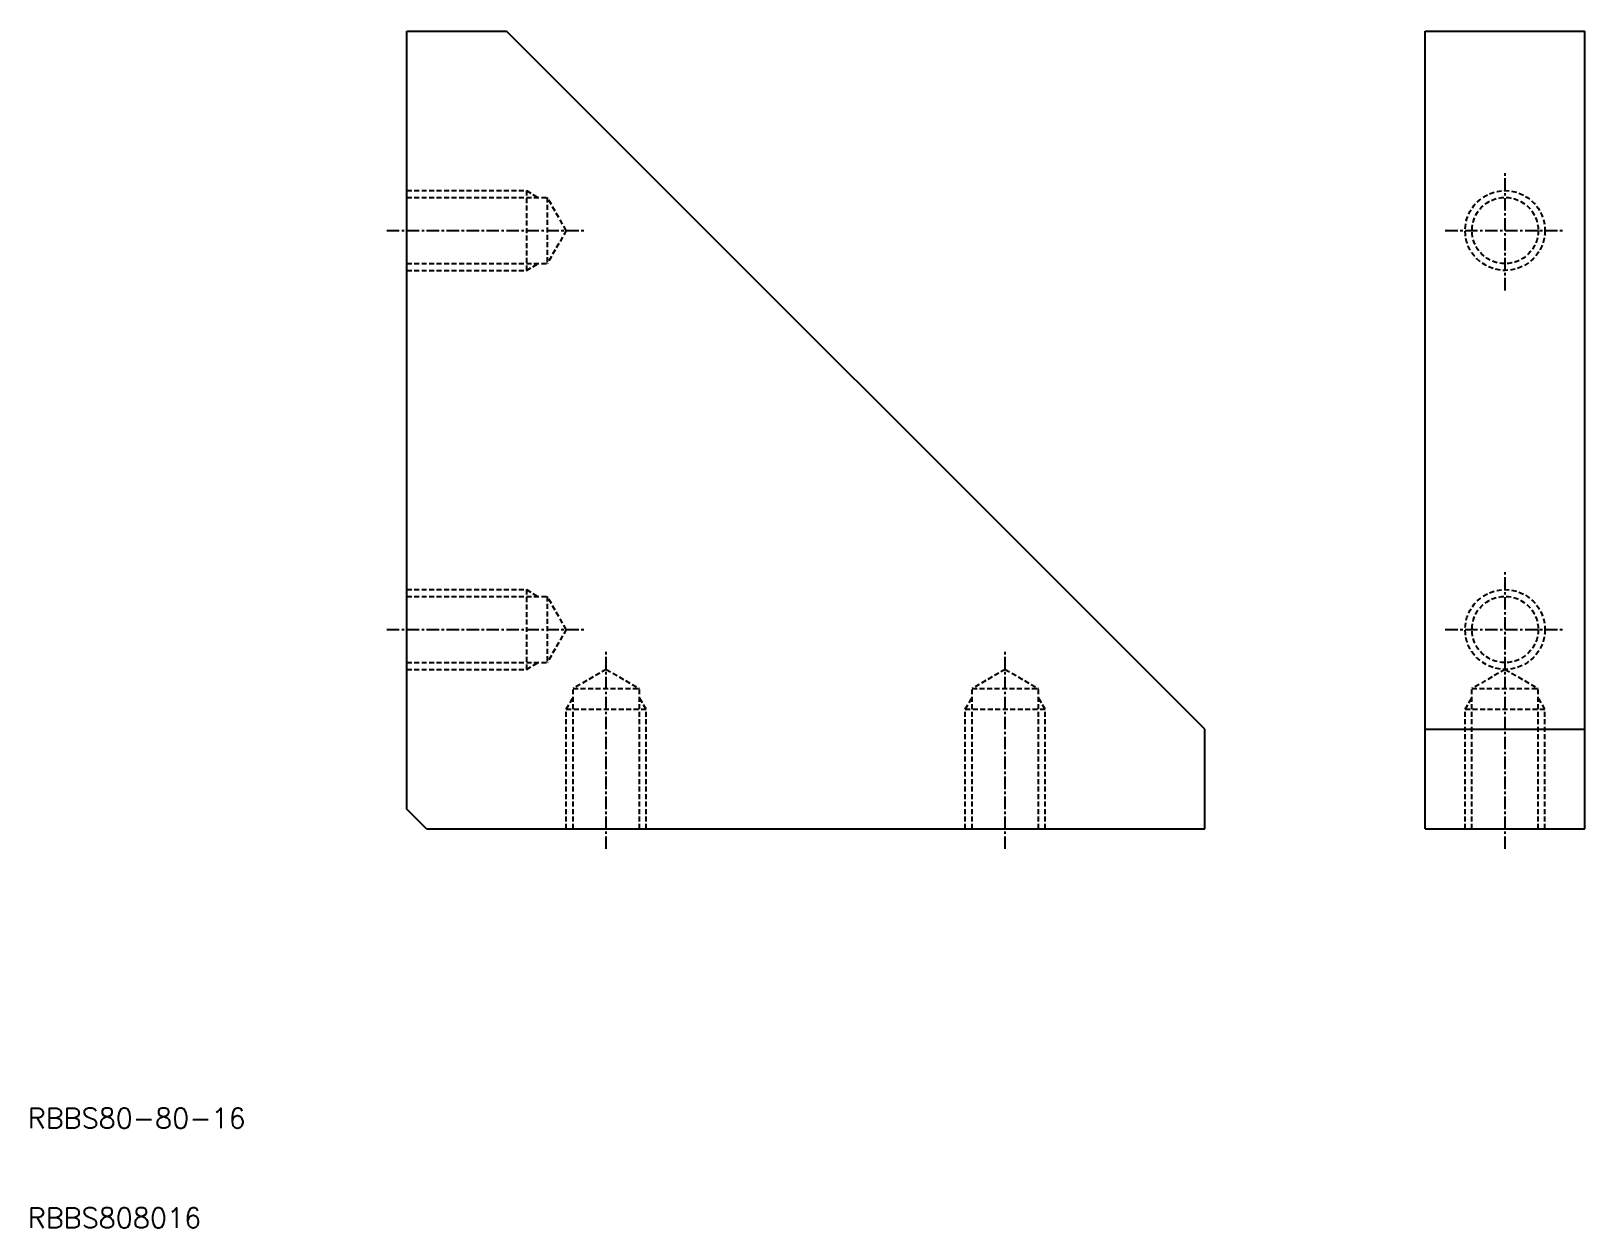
# Model space of a CAD drawing. Extents: x 10 to 166, y 10 to 130.
import ezdxf

# ---------------------------------------------------------------- set-up
doc = ezdxf.new("R2010")
doc.units = 0
doc.linetypes.add('CENTER', pattern=[2, 1.25, -0.25, 0.25, -0.25])
doc.linetypes.add('DASHED', pattern=[0.75, 0.5, -0.25])
doc.layers.get('0').update_dxf_attribs({"linetype": 'CONTINUOUS'})
doc.layers.add('CENTER', color=1, linetype='CENTER')
doc.styles.get("Standard").update_dxf_attribs({"font": 'txt.shx'})

msp = doc.modelspace()

# ---------------------------------------------------------------- linework, layer by layer
at = {"color": 7, "linetype": 'CONTINUOUS'}
for p, q in [((48, 130), (58, 130)), ((48, 52), (48, 130)), ((128, 60), (58, 130)), ((150.11, 130), (166.11, 130)), ((150.11, 50), (150.11, 130)), ((166.11, 50), (166.11, 130)), ((128, 50), (128, 60)), ((150.11, 60), (166.11, 60)), ((50, 50), (48, 52)), ((50, 50), (128, 50)), ((150.11, 50), (166.11, 50))]:
    msp.add_line(p, q, dxfattribs=at)
at = {"color": 3, "linetype": 'DASHED'}
for p, q in [((48, 114), (60, 114)), ((60, 114), (60, 106)), ((60, 114), (61.17, 113.32)), ((48, 113.32), (62.08, 113.32)), ((62.08, 113.32), (62.08, 106.68)), ((64, 110), (62.08, 113.32)), ((64, 110), (62.08, 106.68)), ((48, 106.68), (62.08, 106.68)), ((48, 106), (60, 106)), ((60, 106), (61.17, 106.68)), ((48, 74), (60, 74)), ((48, 73.32), (62.08, 73.32)), ((60, 74), (60, 66)), ((60, 74), (61.17, 73.32)), ((62.08, 73.32), (62.08, 66.68)), ((64, 70), (62.08, 73.32)), ((64, 70), (62.08, 66.68)), ((48, 66.68), (62.08, 66.68)), ((48, 66), (60, 66)), ((60, 66), (61.17, 66.68)), ((68, 66), (64.68, 64.08)), ((68, 66), (71.32, 64.08)), ((108, 66), (104.68, 64.08)), ((108, 66), (111.32, 64.08)), ((158.11, 66), (154.79, 64.08)), ((158.11, 66), (161.44, 64.08)), ((64.68, 64.08), (71.32, 64.08)), ((64.68, 50), (64.68, 64.08)), ((71.32, 50), (71.32, 64.08)), ((104.68, 64.08), (111.32, 64.08)), ((104.68, 50), (104.68, 64.08)), ((111.32, 50), (111.32, 64.08)), ((154.79, 64.08), (161.44, 64.08)), ((154.79, 50), (154.79, 64.08)), ((161.44, 50), (161.44, 64.08)), ((64, 62), (64.68, 63.17)), ((72, 62), (71.32, 63.17)), ((104, 62), (104.68, 63.17)), ((112, 62), (111.32, 63.17)), ((154.11, 62), (154.79, 63.17)), ((162.11, 62), (161.44, 63.17)), ((64, 62), (72, 62)), ((64, 50), (64, 62)), ((72, 50), (72, 62)), ((104, 62), (112, 62)), ((104, 50), (104, 62)), ((112, 50), (112, 62)), ((154.11, 62), (162.11, 62)), ((154.11, 50), (154.11, 62)), ((162.11, 50), (162.11, 62))]:
    msp.add_line(p, q, dxfattribs=at)
for centre, radius in [((158.11, 110), 4), ((158.11, 110), 3.32), ((158.11, 70), 4), ((158.11, 70), 3.32)]:
    msp.add_circle(centre, radius, dxfattribs=at)
at = {"layer": 'CENTER', "color": 1, "linetype": 'CENTER'}
for p, q in [((158.11, 104), (158.11, 116)), ((46, 110), (66, 110)), ((152.11, 110), (164.11, 110)), ((158.11, 64), (158.11, 76)), ((46, 70), (66, 70)), ((152.11, 70), (164.11, 70)), ((68, 48), (68, 68)), ((108, 48), (108, 68)), ((158.11, 48), (158.11, 68))]:
    msp.add_line(p, q, dxfattribs=at)

# ---------------------------------------------------------------- texts
at = {"color": 7, "linetype": 'CONTINUOUS'}
for s, p in [('RBBS80-80-16 ', (10, 20)), ('RBBS808016 ', (10, 10))]:
    msp.add_text(s, height=2, dxfattribs=at).set_placement(p)

doc.saveas('drawing.dxf')
